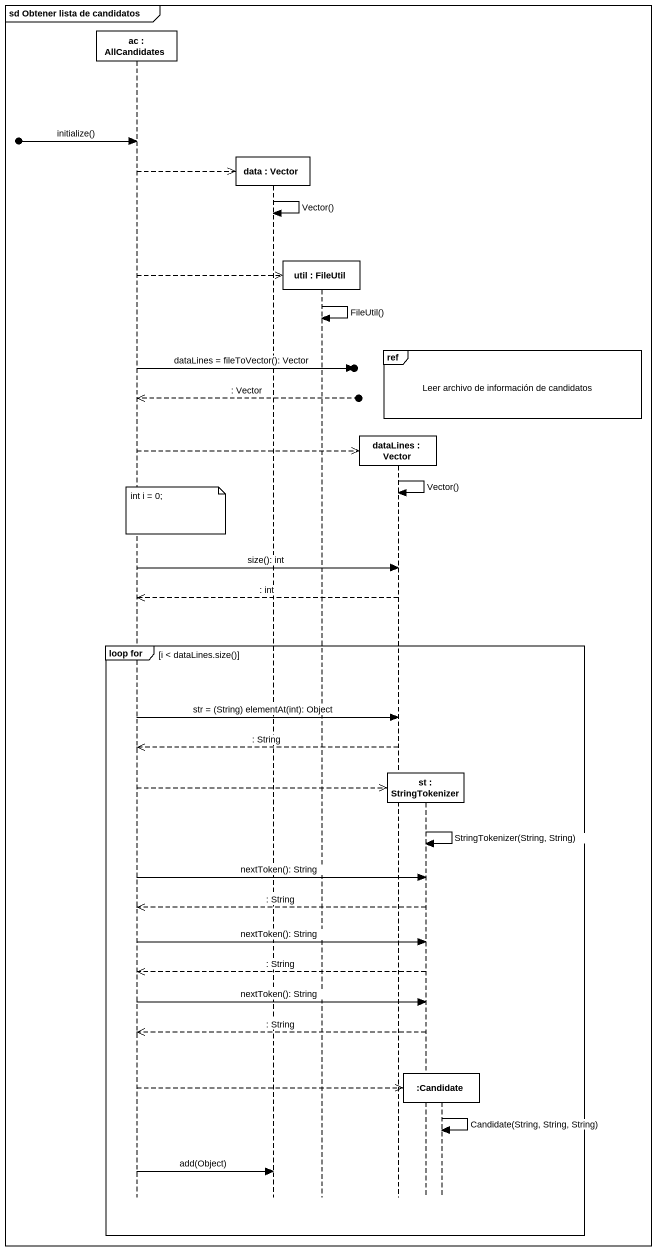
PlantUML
@startuml
mainframe sd Obtener lista de candidatos
hide footbox
participant "ac : AllCandidates" as ac
participant "data : Vector" as data
participant "util : FileUtil" as util
participant "dataLines : Vector" as dataLines
participant "st : StringTokenizer" as st
participant ":Candidate" as Candidate

[o-> ac : initialize()
ac -->> data **
data -> data : Vector()
ac -->> util **
util -> util : FileUtil()
ref over dataLines, st, Candidate : Leer archivo de información de candidatos
ac ->o] : dataLines = fileToVector(): Vector
ac <<--o] : : Vector
ac -->> dataLines **
dataLines -> dataLines : Vector()
note over ac : int i = 0;
ac -> dataLines : size(): int
dataLines -->> ac : : int
group loop for [i < dataLines.size()]
  ac -> dataLines : str = (String) elementAt(int): Object
  dataLines -->> ac : : String
  ac -->> st **
  st -> st : StringTokenizer(String, String)
  ac -> st : nextToken(): String
  st -->> ac : : String
  ac -> st : nextToken(): String
  st -->> ac : : String
  ac -> st : nextToken(): String
  st -->> ac : : String
  ac -->> Candidate **
  Candidate -> Candidate : Candidate(String, String, String)
  ac -> data : add(Object)
end
@enduml
